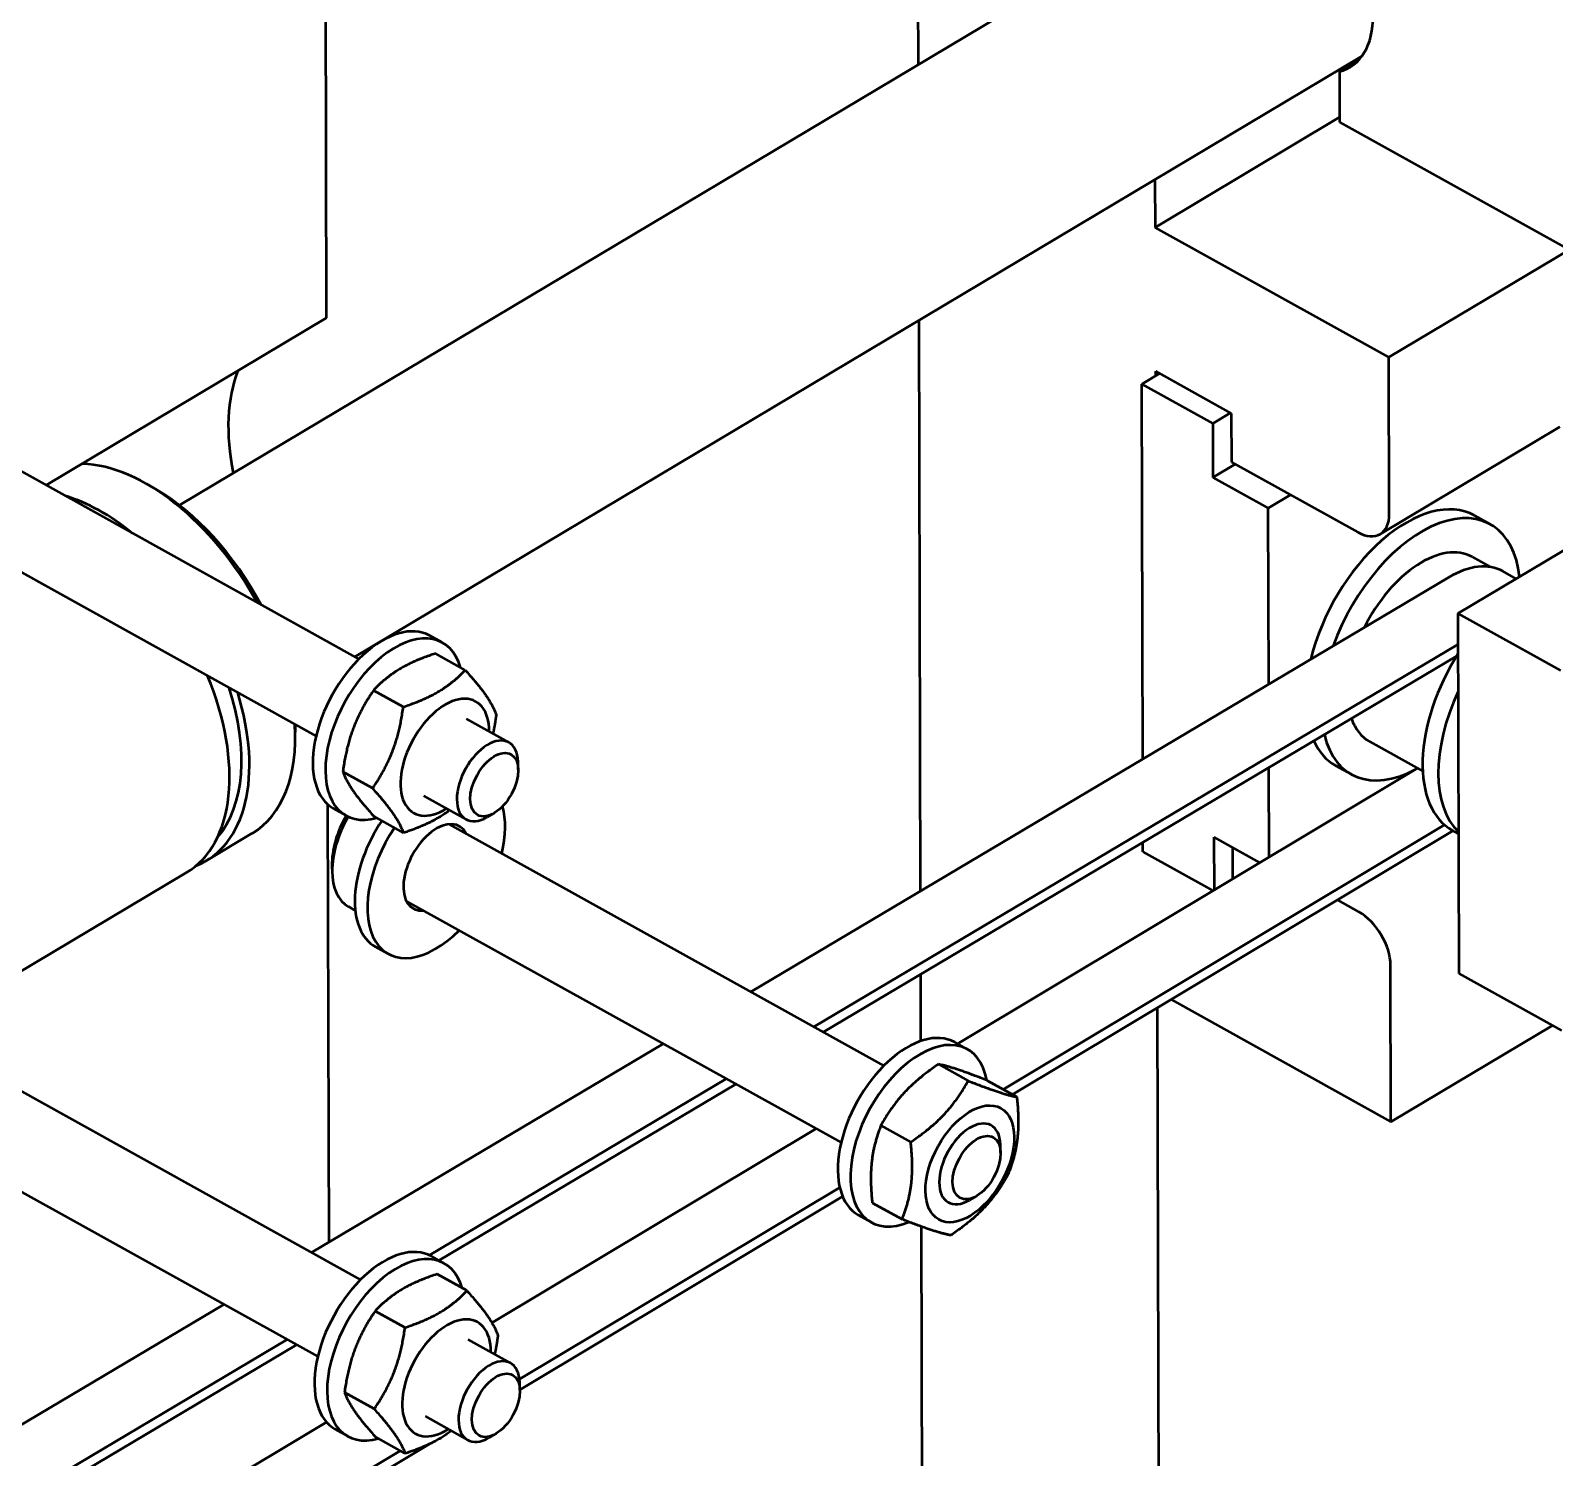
# Model space of a CAD drawing. Header units: millimetres. Extents: x -1901 to 2520, y -3919 to 1782.
# Drawn here: x 1326.7 to 1409.9, y 446.8 to 524.6 of the extents above; entities that cross this region are included whole.
import ezdxf

# ---------------------------------------------------------------- set-up
doc = ezdxf.new("R2010")
doc.units = ezdxf.units.MM
doc.header["$LTSCALE"] = 6
doc.layers.add('Visible (ISO)', color=7, linetype='Continuous', lineweight=50)

msp = doc.modelspace()

# ---------------------------------------------------------------- linework, layer by layer
at = {"layer": 'Visible (ISO)'}
for p, q in [((1342.867, 508.915), (1342.804, 532.105)), ((1375.117, 529.927), (1375.137, 522.722)), ((1384.86, 528.519), (1334.839, 498.694)), ((1399.353, 523.19), (1344.407, 490.428)), ((1398.132, 522.354), (1399.177, 522.977)), ((1398.132, 522.354), (1398.139, 519.593)), ((1388.072, 513.856), (1398.139, 519.858)), ((1398.139, 519.593), (1411.071, 512.409)), ((1388.065, 516.459), (1388.072, 513.856)), ((1400.831, 506.768), (1388.072, 513.856)), ((1400.831, 506.768), (1410.667, 512.633)), ((1327.559, 499.787), (1342.867, 508.915)), ((1375.175, 508.773), (1375.259, 477.651)), ((1400.854, 498.231), (1400.831, 506.768)), ((1387.342, 505.312), (1388.307, 505.887)), ((1388.094, 506.006), (1388.094, 505.76)), ((1388.094, 506.006), (1392.232, 503.707)), ((1387.398, 484.855), (1387.342, 505.312)), ((1387.342, 505.312), (1391.222, 503.157)), ((1392.186, 503.732), (1391.222, 503.157)), ((1391.222, 503.157), (1391.23, 500.213)), ((1392.232, 503.707), (1392.239, 501.057)), ((1400.359, 497.127), (1410.163, 502.973)), ((1325.042, 501.185), (1344.624, 490.307)), ((1392.45, 500.94), (1391.23, 500.213)), ((1392.239, 501.057), (1399.135, 497.226)), ((1333.515, 499.589), (1333.104, 499.826)), ((1391.23, 500.213), (1394.247, 498.537)), ((1394.247, 498.537), (1395.467, 499.264)), ((1394.273, 488.935), (1394.247, 498.537)), ((1414.693, 498.813), (1404.592, 492.79)), ((1405.5, 498.141), (1406.362, 497.662)), ((1321.449, 497.691), (1342.293, 486.111)), ((1405.371, 495.878), (1406.35, 495.334)), ((1407.784, 494.693), (1407.052, 495.099)), ((1366.008, 472.161), (1404.091, 494.762)), ((1404.592, 492.79), (1404.645, 473.164)), ((1404.592, 492.79), (1410.195, 489.677)), ((1349.18, 491.208), (1348.49, 491.591)), ((1369.456, 470.245), (1404.596, 491.099)), ((1350.425, 489.711), (1348.803, 490.612)), ((1369.97, 469.96), (1404.512, 490.459)), ((1347.051, 487.699), (1345.429, 488.6)), ((1341.143, 486.75), (1341.156, 486.323)), ((1350.481, 487.053), (1352.809, 485.76)), ((1399.777, 485.808), (1402.674, 484.198)), ((1345.374, 483.259), (1343.752, 484.16)), ((1353.324, 484.282), (1353.312, 484.713)), ((1402.39, 484.356), (1377.294, 469.323)), ((1394.299, 479.51), (1394.285, 484.39)), ((1397.924, 484.504), (1398.786, 484.025)), ((1343.004, 458.509), (1342.94, 482.365)), ((1348.15, 482.857), (1350.478, 481.564)), ((1343.935, 481.767), (1343.245, 482.15)), ((1347.07, 480.83), (1345.448, 481.732)), ((1352.005, 481.907), (1351.632, 481.69)), ((1338.808, 480.803), (1336.304, 479.31)), ((1349.545, 481.307), (1373.272, 468.126)), ((1403.871, 481.262), (1379.788, 466.836)), ((1404.327, 480.946), (1380.299, 466.552)), ((1404.624, 480.781), (1404.303, 480.96)), ((1387.412, 479.799), (1387.41, 480.31)), ((1391.283, 480.587), (1393.781, 479.2)), ((1391.283, 480.587), (1391.291, 477.708)), ((1392.296, 480.025), (1392.301, 478.313)), ((1343.161, 479.041), (1343.172, 478.639)), ((1387.412, 479.799), (1391.235, 477.674)), ((1335.219, 478.663), (1319.025, 469.007)), ((1344.053, 476.808), (1344.431, 476.597)), ((1347.214, 477.111), (1370.941, 463.93)), ((1399.192, 476.521), (1398.024, 477.17)), ((1346.229, 474.226), (1345.539, 474.609)), ((1400.944, 465.064), (1400.921, 473.601)), ((1375.271, 473.106), (1375.281, 469.473)), ((1404.645, 473.164), (1410.249, 470.051)), ((1388.943, 471.73), (1400.944, 465.064)), ((1388.188, 471.278), (1388.316, 424.064)), ((1320.517, 469.896), (1344.716, 456.453)), ((1400.944, 465.064), (1409.763, 470.321)), ((1342.042, 457.938), (1361.229, 469.325)), ((1377.827, 469.026), (1377.138, 469.41)), ((1376.247, 468.204), (1377.869, 467.303)), ((1348.473, 457.792), (1364.677, 467.409)), ((1316.019, 466.904), (1342.385, 452.257)), ((1348.991, 457.51), (1365.191, 467.124)), ((1378.903, 467.328), (1380.525, 466.427)), ((1373.117, 464.866), (1374.74, 463.965)), ((1369.566, 464.693), (1351.887, 454.103)), ((1379.644, 463.394), (1379.632, 463.825)), ((1370.863, 461.49), (1353.393, 451.024)), ((1371.021, 460.995), (1353.415, 450.448)), ((1378.325, 461.019), (1377.953, 460.801)), ((1372.583, 459.585), (1371.893, 459.969)), ((1372.644, 460.653), (1374.266, 459.751)), ((1375.309, 459.356), (1375.425, 416.713)), ((1349.272, 457.354), (1348.582, 457.737)), ((1350.517, 455.857), (1348.895, 456.758)), ((1308.27, 437.896), (1337.263, 455.102)), ((1347.143, 453.845), (1345.521, 454.746)), ((1311.718, 435.98), (1340.712, 453.186)), ((1312.232, 435.695), (1341.225, 452.901)), ((1350.573, 453.199), (1352.901, 451.906)), ((1353.416, 450.428), (1353.404, 450.859)), ((1345.466, 449.405), (1343.844, 450.306)), ((1342.852, 448.691), (1319.835, 434.903)), ((1344.027, 447.913), (1343.337, 448.296)), ((1348.242, 449.003), (1350.57, 447.71)), ((1348.497, 447.502), (1322.84, 432.132)), ((1347.162, 446.976), (1345.54, 447.877)), ((1352.097, 448.053), (1351.724, 447.835)), ((1346.889, 447.128), (1322.329, 432.416))]:
    msp.add_line(p, q, dxfattribs=at)
for centre, major_axis, ratio, start_param, end_param in [((1395.534, 527.898), (3.165, -5.308), 0.58657, 6.114531, 8.012462), ((1345.909, 498.309), (-5.992, 10.049), 0.58657, 0.423316, 1.032329), ((1332.97, 490.594), (-5.838, 9.792), 0.58657, 4.648925, 5.922697), ((1330.466, 489.101), (-5.838, 9.792), 0.58657, 5.266498, 5.718902), ((1333.388, 490.843), (5.531, -9.276), 0.58657, 1.484028, 2.331644), ((1401.712, 491.322), (3.788, 6.818), 0.569764, 0, 2.021474), ((1402.574, 490.843), (3.788, 6.818), 0.569764, 5.604978, 8.135591), ((1399.13, 499.189), (1.229, -2.061), 0.58657, 5.4927, 7.063496), ((1402.574, 490.843), (2.797, 5.035), 0.569764, 0, 1.65032), ((1404.095, 489.776), (2.957, 5.323), 0.569764, 0, 0.773581), ((1345.868, 486.871), (2.622, 4.72), 0.569764, 0, 3.141593), ((1346.557, 486.488), (2.622, 4.72), 0.569764, 5.76686, 9.941104), ((1408.091, 487.778), (-3.788, -6.818), 0.569764, 4.613821, 6.283185), ((1329.381, 488.454), (5.838, -9.792), 0.58657, 0, 1.325868), ((1330.466, 489.101), (5.838, -9.792), 0.58657, 6.188573, 7.458286), ((1330.466, 489.101), (5.531, -9.276), 0.58657, 0.187676, 1.198363), ((1349.316, 484.955), (1.69, 3.042), 0.569764, 5.473402, 10.234562), ((1408.953, 487.299), (-3.788, -6.818), 0.569764, 4.844423, 6.132256), ((1332.97, 490.594), (5.838, -9.792), 0.58657, 0, 0.855117), ((1402.574, 490.843), (-2.797, -5.035), 0.569764, 5.817151, 6.283185), ((1351.643, 483.662), (1.166, 2.098), 0.569764, 5.51712, 10.190843), ((1401.712, 491.322), (-3.788, -6.818), 0.569764, 5.892214, 6.283185), ((1402.574, 490.843), (-3.788, -6.818), 0.569764, 5.728457, 6.999543), ((1345.747, 480.671), (1.807, 3.252), 0.569764, 1.549812, 2.375528), ((1346.092, 480.479), (-2.04, -3.671), 0.569764, 4.692843, 6.283185), ((1348.161, 479.33), (-2.622, -4.72), 0.569764, 4.567062, 6.283185), ((1348.851, 478.947), (-1.253, -2.255), 0.569764, 2.765842, 6.658936), ((1348.851, 478.947), (2.622, 4.72), 0.569764, 5.172943, 5.757154), ((1348.851, 478.947), (-2.622, -4.72), 0.569764, 4.567062, 7.393428), ((1348.161, 479.33), (1.253, 2.255), 0.569764, 5.907435, 6.011508), ((1348.161, 479.33), (-1.253, -2.255), 0.569764, 0.271677, 0.37575), ((1399.197, 474.558), (1.229, -2.061), 0.58657, 0.780311, 2.351107), ((1374.515, 464.689), (2.622, 4.72), 0.569764, 0, 3.141593), ((1375.205, 464.306), (2.622, 4.72), 0.569764, 5.676441, 10.049107), ((1377.964, 462.773), (1.166, 2.098), 0.569764, 5.51712, 10.190843), ((1345.96, 453.016), (2.622, 4.72), 0.569764, 0, 3.141593), ((1346.649, 452.633), (2.622, 4.72), 0.569764, 5.76686, 9.941104), ((1349.408, 451.101), (1.69, 3.042), 0.569764, 5.473402, 10.234562), ((1351.735, 449.808), (1.166, 2.098), 0.569764, 5.51712, 10.190843)]:
    msp.add_ellipse(centre, major_axis=major_axis, ratio=ratio, start_param=start_param, end_param=end_param, dxfattribs=at)
for centre, major_axis in [((1352.014, 483.456), (0.915, 1.648)), ((1377.964, 462.773), (-1.69, -3.042)), ((1378.334, 462.568), (0.915, 1.648)), ((1352.106, 449.602), (0.915, 1.648))]:
    msp.add_ellipse(centre, major_axis=major_axis, ratio=0.569764, dxfattribs=at)
for points, weights in [([(1348.803, 490.612), (1346.613, 489.886), (1345.429, 488.6)], [1, 1.15470053838, 1]), ([(1347.051, 487.699), (1349.241, 488.426), (1350.425, 489.711)], [1, 1.15470053838, 1]), ([(1350.425, 489.711), (1351.776, 488.217), (1352.121, 487.282)], [1, 1.15470053838, 1]), ([(1345.429, 488.6), (1344.087, 486.66), (1343.752, 484.16)], [1, 1.15470053838, 1]), ([(1345.374, 483.259), (1346.716, 485.2), (1347.051, 487.699)], [1, 1.15470053838, 1]), ([(1352.121, 487.282), (1352.047, 486.728), (1351.941, 486.242)], [1, 1.03065560169, 1.04916171865]), ([(1343.752, 484.16), (1344.097, 483.225), (1345.448, 481.732)], [1, 1.15470053838, 1]), ([(1347.07, 480.83), (1346.725, 481.765), (1345.374, 483.259)], [1, 1.15470053838, 1]), ([(1349.585, 482.06), (1348.642, 481.352), (1347.07, 480.83)], [1.06646153697, 1.10637175034, 1]), ([(1376.247, 468.204), (1374.179, 466.814), (1373.117, 464.866)], [1, 1.15470053838, 1]), ([(1378.903, 467.328), (1377.072, 468.045), (1376.247, 468.204)], [1, 1.15470053838, 1]), ([(1374.74, 463.965), (1376.807, 465.354), (1377.869, 467.303)], [1, 1.15470053838, 1]), ([(1377.869, 467.303), (1379.7, 466.585), (1380.525, 466.427)], [1, 1.15470053838, 1]), ([(1380.525, 466.427), (1380.791, 464.041), (1380.052, 462.213)], [1, 1.15470053838, 1]), ([(1373.117, 464.866), (1372.378, 463.039), (1372.644, 460.653)], [1, 1.15470053838, 1]), ([(1374.266, 459.751), (1375.006, 461.579), (1374.74, 463.965)], [1, 1.15470053838, 1]), ([(1380.052, 462.213), (1378.99, 460.265), (1376.922, 458.876)], [1, 1.15470053838, 1]), ([(1376.922, 458.876), (1376.097, 459.034), (1374.266, 459.751)], [1, 1.15470053838, 1]), ([(1348.895, 456.758), (1346.705, 456.031), (1345.521, 454.746)], [1, 1.15470053838, 1]), ([(1347.143, 453.845), (1349.333, 454.571), (1350.517, 455.857)], [1, 1.15470053838, 1]), ([(1350.517, 455.857), (1351.868, 454.363), (1352.213, 453.428)], [1, 1.15470053838, 1]), ([(1345.521, 454.746), (1344.179, 452.805), (1343.844, 450.306)], [1, 1.15470053838, 1]), ([(1345.466, 449.405), (1346.808, 451.345), (1347.143, 453.845)], [1, 1.15470053838, 1]), ([(1352.213, 453.428), (1352.139, 452.873), (1352.033, 452.388)], [1, 1.03065560169, 1.04916171865]), ([(1343.844, 450.306), (1344.189, 449.371), (1345.54, 447.877)], [1, 1.15470053838, 1]), ([(1347.162, 446.976), (1346.817, 447.911), (1345.466, 449.405)], [1, 1.15470053838, 1]), ([(1349.677, 448.206), (1348.734, 447.497), (1347.162, 446.976)], [1.06646153697, 1.10637175034, 1])]:
    msp.add_rational_spline(points, weights, degree=2, dxfattribs=at)

doc.saveas('drawing.dxf')
